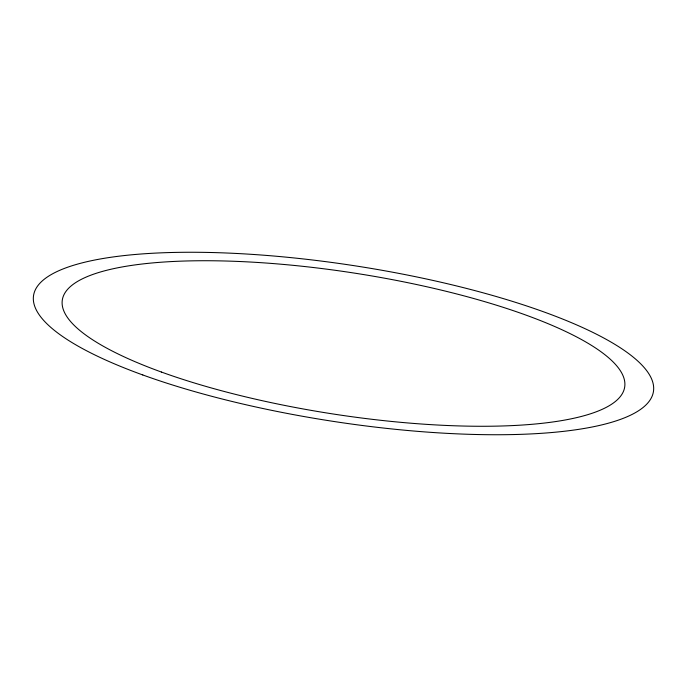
<?xml version="1.0" encoding="UTF-8"?>
<svg xmlns="http://www.w3.org/2000/svg" width="687" height="687" viewBox="0 0 687 687"><rect width="100%" height="100%" fill="white"/><g stroke="black" fill="none" stroke-linecap="round" stroke-linejoin="round"><path stroke-width="1.03" d="M142.793 374.965A313.641 78.533 8.8 0 0 648.665 401.938A313.641 78.533 8.8 0 0 239.042 253.597A313.641 78.533 8.8 0 0 142.793 374.965M161.419 372.045A284.538 71.242 8.8 0 0 620.344 396.519A284.538 71.242 8.8 0 0 248.737 261.945A284.538 71.242 8.8 0 0 161.419 372.045"/></g></svg>
